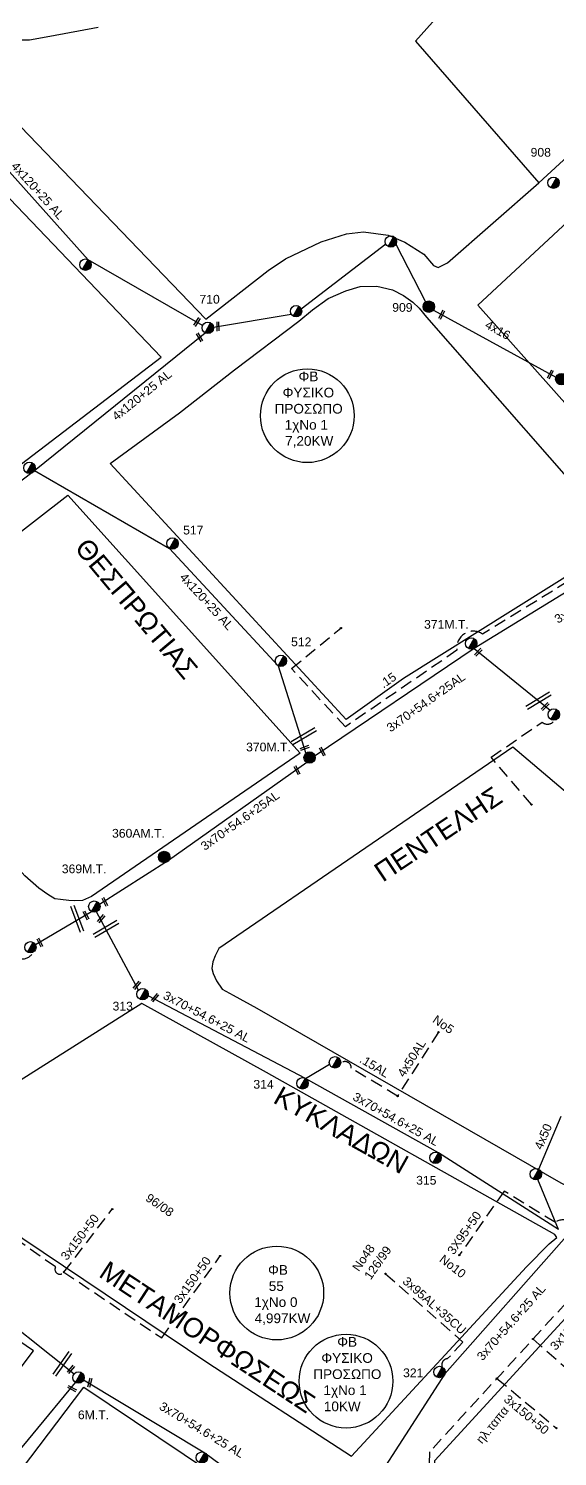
# Model space of a CAD drawing. Header units: millimetres. Extents: x 1020 to 3238, y 796 to 1818.
# Drawn here: x 2356.1 to 2465.3, y 1041.2 to 1335.8 of the extents above; entities that cross this region are included whole.
import ezdxf
from ezdxf.enums import TextEntityAlignment as Align

# ---------------------------------------------------------------- set-up
doc = ezdxf.new("R2010")
doc.units = ezdxf.units.MM
doc.linetypes.add('DASHED', pattern=[19.05, 12.7, -6.35])
for name, color, linetype, lineweight in [('.15', 7, 'Continuous', 30), ('.15AL', 7, 'DASHED', 30), ('3x150+50', 7, 'Continuous', 30), ('3x150+50 XLPE', 7, 'SYN_LINE', 30), ('3x70+54.6+25 AL', 7, 'SYN_LINE', 30), ('3X95+50', 7, 'Continuous', 30), ('3x95AL+35CU', 7, 'Continuous', 30), ('4x120+25 AL', 7, 'SYN_LINE', 30), ('4x16', 7, 'Continuous', 30), ('4x50', 7, 'Continuous', 30), ('4x50AL', 7, 'Continuous', 30), ('Υπόβαθρο ΔΕΗ', 7, 'Continuous', 30)]:
    doc.layers.add(name, color=color, linetype=linetype, lineweight=lineweight)
for name, color, linetype in [('text οδών', 7, 'Continuous'), ('text_kalodion', 7, 'Continuous'), ('Άγνωστα', 7, 'Continuous'), ('ΑΓΝΩΣΤΟ ΥΠΟΓΕΙΟ ΚΑΛΩΔΙΟ', 7, 'DASHED'), ('Καλώδια ΧΤ   3x150AL+50XLPE', 7, 'DASHED'), ('Μηχανική τομή', 7, 'Continuous'), ('Στύλος Ξύλινος', 7, 'Continuous'), ('Στύλος Ξύλινος @ 1', 7, 'Continuous'), ('Στύλος ΦΜ', 7, 'Continuous'), ('Στύλος ΦΜ @ 1', 7, 'Continuous'), ('Συνδέσεις', 7, 'Continuous'), ('Τομή', 7, 'Continuous')]:
    doc.layers.add(name, color=color, linetype=linetype)
doc.styles.get("Standard").update_dxf_attribs({"font": 'arial.ttf'})
doc.linetypes.add('PRANES_1r', pattern='A,0.5,[137,SPECLINE.shx,S=1,R=180,X=0,Y=0],0.5', length=1)
doc.linetypes.add('SYN_LINE', pattern='A,0.5,-0.0001,["/\\/\\/\\/",Standard,S=0.1,R=0,X=0,Y=-0.05],-0.25', length=0.7501)

# ---------------------------------------------------------------- blocks, each defined once
blk = doc.blocks.new('ΥΠΑΡΧΩΝ ΤΣΙΜΕΝΤΕΝΙΟΣ ΣΤΥΛΟΣ')
at = {"layer": 'Στύλος ΦΜ'}
blk.add_hatch(color=7, dxfattribs=at).paths.add_polyline_path([(-1.29, -2.28, 0.574793), (2.62, 0, 0.268822), (1.3, 2.27)])
at = {"layer": 'Στύλος ΦΜ', "color": 7}
blk.add_line((-1.29, -2.28), (1.3, 2.27), dxfattribs=at)
blk.add_circle((0, 0), 2.62, dxfattribs=at)
at = {"layer": 'Στύλος ΦΜ', "flags": 4}
for tag, p in [('ΤΥΠΟΣ', (-4.91, 3.03)), ('ΑΡΙΘΜΟΣ', (-4.68, 8.05))]:
    blk.add_attdef(tag, p, '', height=4, dxfattribs=at)
blk = doc.blocks.new('ΥΠΑΡΧΩΝ ΞΥΛΙΝΟΣ ΣΤΥΛΟΣ')
at = {"layer": 'Στύλος Ξύλινος'}
h = blk.add_hatch(color=7, dxfattribs=at)
h.paths.add_polyline_path([(-2.62, 0, 0.270008), (-1.29, -2.28), (1.3, 2.27, 0.576266)])
h.paths.add_polyline_path([(-1.29, -2.28, 0.574793), (2.62, 0, 0.268822), (1.3, 2.27)])
at = {"layer": 'Στύλος Ξύλινος', "color": 7}
blk.add_line((-1.29, -2.28), (1.3, 2.27), dxfattribs=at)
blk.add_circle((0, 0), 2.62, dxfattribs=at)
at = {"layer": 'Στύλος Ξύλινος', "flags": 4}
for tag, p in [('ΑΡΙΘΜΟΣ', (-4.91, 8.6)), ('ΤΥΠΟΣ', (-4.85, 3.39))]:
    blk.add_attdef(tag, p, '', height=4, dxfattribs=at)
blk = doc.blocks.new('_ΣΥΝΔΕΣΗ')
at = {"layer": 'Συνδέσεις', "linetype": 'SYN_LINE', "ltscale": 40}
blk.add_hatch(color=256, dxfattribs=at).paths.add_polyline_path([(0.5, 0, 1), (-0.5, 0, 1)])
at = {"layer": 'Συνδέσεις'}
blk.add_circle((0, 0), 0.5, dxfattribs=at)
blk = doc.blocks.new('ΤΟΜΗ')
at = {"layer": 'Τομή', "ltscale": 40}
for p, q in [((-5.7, 0), (17.1, 0)), ((-5.7, -2.8), (17.1, -2.8))]:
    blk.add_line(p, q, dxfattribs=at)
blk = doc.blocks.new('ΜΗΧΑΝΙΚΗ ΤΟΜΗ')
at = {"layer": 'Μηχανική τομή', "ltscale": 40}
for p, q in [((-1.9, 0.8), (5.7, 0.8)), ((-1.9, -0.8), (5.7, -0.8))]:
    blk.add_line(p, q, dxfattribs=at)
blk = doc.blocks.new('A$C01BB34F8')
at = {"layer": 'Άγνωστα', "color": 7}
note = blk.add_mtext_dynamic_manual_height_columns('ηλ.ταπα\\P', width=1.8, gutter_width=12.5, heights=[0.0453, 0], dxfattribs=dict(at, insert=(0.37, 2.43), char_height=1.8, attachment_point=1, rotation=2.4309))
for column, words in zip(note.columns.linked_columns, ['\\P']):
    column.text = words

msp = doc.modelspace()

# ---------------------------------------------------------------- linework, layer by layer
at = {"layer": '.15', "color": 27, "linetype": 'DASHED', "lineweight": -3, "ltscale": 0.2}
msp.add_lwpolyline([(2491.13, 1234.08, -0.912053), (2483.71, 1231.73), (2449.84, 1210.85, 0.654996), (2444.55, 1207.51), (2421.52, 1191.72), (2410.4, 1203.71), (2420.6, 1212.08)], format="xyb", dxfattribs=at)
at = {"layer": '.15AL', "color": 151, "linetype": 'DASHED', "lineweight": -3, "ltscale": 0.2}
msp.add_lwpolyline([(2432.3, 1115.51), (2422.73, 1121.26, 0.704474), (2420.53, 1122.23, 115.275284)], format="xyb", dxfattribs=at)
at = {"lineweight": -3, "ltscale": 0.2}
for centre in [(2413.66, 1255.9), (2407.37, 1074.87), (2421.65, 1056.69)]:
    msp.add_circle(centre, 9.67, dxfattribs=at)
at = {"layer": '3x150+50', "color": 133, "linetype": 'DASHED', "lineweight": -3, "ltscale": 0.2}
msp.add_lwpolyline([(2363.39, 1079.21), (2383.61, 1065.61), (2395.69, 1082.52)], dxfattribs=at)
at = {"layer": '3x150+50', "color": 151, "linetype": 'DASHED', "lineweight": -3, "ltscale": 0.2}
for points in [[(2460.25, 1065.37), (2472.25, 1054.89)], [(2452.8, 1057.26), (2465.11, 1046.98)]]:
    msp.add_lwpolyline(points, dxfattribs=at)
at = {"layer": '3x150+50 XLPE', "color": 1, "linetype": 'DASHED', "lineweight": -3, "ltscale": 0.2}
msp.add_lwpolyline([(2273.84, 1103.5), (2279.96, 1093.61), (2301.13, 1106.69), (2299.48, 1108.25), (2303.53, 1110.78, 0.477914), (2310.71, 1115.77), (2330.7, 1127.94, 0.300005), (2335.32, 1130.9), (2354.53, 1143.84, 0.32599), (2357.06, 1145.18)], format="xyb", dxfattribs=at)
at = {"layer": '3x150+50 XLPE', "color": 151, "linetype": 'DASHED', "lineweight": -3, "ltscale": 0.2}
msp.add_lwpolyline([(2577.71, 1047.21, 1.127433), (2577.9, 1054.27), (2495.23, 1103.1, 0.827659), (2490.26, 1098.09), (2438.88, 1042.08), (2438.63, 1033.29)], format="xyb", dxfattribs=at)
at = {"layer": '3x70+54.6+25 AL', "color": 27, "linetype": 'SYN_LINE', "lineweight": -3, "ltscale": 20}
for points in [[(2487.01, 1231.76), (2448.11, 1207.88), (2415.26, 1185.73)], [(2413.56, 1184.34), (2385.03, 1164.1), (2370.8, 1155.05)]]:
    msp.add_lwpolyline(points, dxfattribs=at)
at = {"layer": '3x70+54.6+25 AL', "color": 1, "linetype": 'SYN_LINE', "lineweight": -3, "ltscale": 15}
msp.add_lwpolyline([(2357.55, 1146.79), (2369.12, 1153.58)], dxfattribs=at)
at = {"layer": '3x70+54.6+25 AL', "color": 151, "linetype": 'SYN_LINE', "lineweight": -3, "ltscale": 20}
for points in [[(2378.81, 1137.35), (2370.15, 1153.52)], [(2465.49, 1087.95), (2440.72, 1103.81), (2413.27, 1119.17), (2380.8, 1136.22)]]:
    msp.add_lwpolyline(points, dxfattribs=at)
at = {"layer": '3x70+54.6+25 AL', "color": 151, "linetype": 'SYN_LINE', "lineweight": -3, "ltscale": 5}
msp.add_lwpolyline([(2413.27, 1119.17), (2418.26, 1122.09)], dxfattribs=at)
at = {"layer": '3x70+54.6+25 AL', "color": 173, "linetype": 'SYN_LINE', "lineweight": -3, "ltscale": 20}
msp.add_lwpolyline([(2484.27, 1106.41), (2467.73, 1087.24), (2442.03, 1058.17), (2419.71, 1023.56)], dxfattribs=at)
at = {"layer": '3x70+54.6+25 AL', "color": 151, "linetype": 'SYN_LINE', "lineweight": -3, "ltscale": 10}
msp.add_lwpolyline([(2465.49, 1087.95), (2461.26, 1098.31)], dxfattribs=at)
at = {"layer": '3x70+54.6+25 AL', "color": 62, "linetype": 'SYN_LINE', "lineweight": -3, "ltscale": 20}
msp.add_lwpolyline([(2313.3, 1095.23), (2346.13, 1073.61), (2365.57, 1058.22)], dxfattribs=at)
at = {"layer": '3x70+54.6+25 AL', "color": 30, "linetype": 'SYN_LINE', "lineweight": -3, "ltscale": 20}
msp.add_lwpolyline([(2367.5, 1056.94), (2392.5, 1041.93), (2418.06, 1023.04)], dxfattribs=at)
at = {"layer": '3X95+50', "color": 151, "linetype": 'DASHED', "lineweight": -3, "ltscale": 0.2}
msp.add_lwpolyline([(2478.27, 1085.02), (2476.2, 1086.66), (2472.99, 1083.45), (2468.33, 1086.32, 0.848775), (2464.86, 1089.44), (2454.32, 1095.9), (2445.03, 1082.7)], format="xyb", dxfattribs=at)
at = {"layer": '3x95AL+35CU', "color": 173, "linetype": 'DASHED', "lineweight": -3, "ltscale": 0.2}
msp.add_lwpolyline([(2429.8, 1078.85), (2445.77, 1064.75), (2442.63, 1061.33, 0.512183), (2441.51, 1059.59, 118.478308)], format="xyb", dxfattribs=at)
at = {"layer": '4x120+25 AL', "color": 151, "linetype": 'SYN_LINE', "lineweight": -3, "ltscale": 20}
for points in [[(2392.06, 1274.53), (2368.46, 1288.09), (2335.79, 1324.47)], [(2412.4, 1277.97), (2429.85, 1291.37)], [(2431.95, 1291.29), (2438.09, 1279.39)], [(2394.3, 1274.16), (2410.32, 1276.87)], [(2304.54, 1205.93), (2332.78, 1226.13), (2357.35, 1244.58), (2392.55, 1273.01)]]:
    msp.add_lwpolyline(points, dxfattribs=at)
at = {"layer": '4x120+25 AL', "color": 5, "linetype": 'SYN_LINE', "lineweight": -3, "ltscale": 20}
msp.add_lwpolyline([(2357.35, 1244.58), (2385.25, 1228.52), (2407.64, 1204.3), (2413.33, 1186.22)], dxfattribs=at)
at = {"layer": '4x120+25 AL', "color": 27, "linetype": 'SYN_LINE', "lineweight": -3, "ltscale": 20}
msp.add_lwpolyline([(2448.12, 1207.89), (2463.8, 1195.15)], dxfattribs=at)
at = {"layer": '4x16', "color": 151, "linetype": 'SYN_LINE', "lineweight": -3, "ltscale": 20}
msp.add_lwpolyline([(2439.69, 1277.71), (2464.96, 1263.83)], dxfattribs=at)
at = {"layer": '4x50', "color": 151, "linetype": 'SYN_LINE', "lineweight": -3, "ltscale": 10}
msp.add_lwpolyline([(2461.44, 1100.43), (2466.06, 1111.35)], dxfattribs=at)
at = {"layer": '4x50AL', "color": 151, "linetype": 'DASHED', "lineweight": -3, "ltscale": 0.2}
msp.add_lwpolyline([(2440.73, 1128.68), (2432.3, 1115.51)], dxfattribs=at)
at = {"layer": '4x50AL', "color": 30, "linetype": 'Continuous', "lineweight": -3, "ltscale": 0.2}
msp.add_lwpolyline([(2302.09, 971.63), (2317.86, 995.17), (2331.94, 1013.35), (2348.26, 1035.23), (2365.85, 1056.4)], dxfattribs=at)
at = {"layer": 'ΑΓΝΩΣΤΟ ΥΠΟΓΕΙΟ ΚΑΛΩΔΙΟ', "color": 173, "linetype": 'DASHED', "lineweight": -3, "ltscale": 0.2}
msp.add_lwpolyline([(2459.94, 1175.66), (2451.61, 1185.45), (2462.11, 1192.68, 0.463428), (2464.72, 1193.08, -16.551792)], format="xyb", dxfattribs=at)
at = {"layer": 'Καλώδια ΧΤ   3x150AL+50XLPE', "color": 133, "linetype": 'DASHED', "lineweight": -3, "ltscale": 0.2}
msp.add_lwpolyline([(2328.42, 1103.71), (2361.73, 1080.3, 0.967997), (2363.42, 1079.18), (2373.4, 1092.17)], format="xyb", dxfattribs=at)
at = {"layer": 'Υπόβαθρο ΔΕΗ', "color": 7, "lineweight": -3}
for points in [[(2704.72, 1431.36), (2679.56, 1412.68), (2630.4, 1458.12), (2601.98, 1431.56), (2583.05, 1450.4), (2509.21, 1386.16), (2465.3, 1357.74), (2448.24, 1346.92), (2435.98, 1333.17), (2461.44, 1303.98), (2470.84, 1312.58), (2490.67, 1329.71), (2508.75, 1345.55), (2515.87, 1352.35), (2526.84, 1361.53), (2533.39, 1367.36), (2547.83, 1380.94), (2547.83, 1380.94), (2569.09, 1400.78), (2601.98, 1431.56)], [(2354.45, 1315.55), (2392.73, 1275.86), (2405.58, 1285.84), (2409.18, 1288.29), (2416.54, 1291.78), (2421.78, 1293.4), (2425.27, 1293.82), (2430.34, 1293.14), (2433.78, 1291.73), (2437.72, 1289.22), (2439.7, 1286.88), (2440.64, 1286.51), (2442.63, 1287.45), (2461.44, 1303.98)]]:
    msp.add_lwpolyline(points, dxfattribs=at)
at = {"layer": 'Υπόβαθρο ΔΕΗ', "linetype": 'PRANES_1r', "lineweight": -3, "ltscale": 0.2}
msp.add_lwpolyline([(2370.52, 1336.02), (2360.53, 1334.18), (2356.3, 1333.4), (2349.2, 1333.42)], dxfattribs=at)
at = {"layer": 'Υπόβαθρο ΔΕΗ', "color": 7, "lineweight": -3}
for points in [[(2383.48, 1268), (2352.26, 1300.64), (2347.47, 1305.09), (2346.04, 1306.72), (2344.26, 1307.64), (2341.6, 1309.16), (2338.99, 1309.99), (2334.58, 1309.89), (2330.31, 1308.75), (2325.28, 1306.81), (2319.06, 1304.4), (2314.6, 1302.77), (2301.15, 1298.62), (2282.29, 1294.65), (2269.57, 1293.01), (2260.12, 1291.88), (2248.76, 1291.14), (2236.99, 1290.05), (2226.84, 1289.44), (2220.59, 1280.45), (2310.37, 1212.2)], [(2487.51, 1235.3), (2448.88, 1278.69), (2467.4, 1295.92), (2467.99, 1295.89), (2468.57, 1295.64), (2469.26, 1295.1), (2470.35, 1293.87), (2507.33, 1252.51)], [(2478.78, 1230.04), (2433.51, 1201.67), (2421.65, 1193.19), (2372.98, 1246.04), (2387.31, 1256.49), (2398.67, 1265.35), (2411.94, 1275.42), (2414.72, 1277.76), (2417.98, 1280.12), (2421.59, 1281.68), (2424.55, 1282.56), (2427.98, 1282.66), (2431.24, 1281.91), (2433.52, 1280.69), (2435.46, 1279.34), (2436.76, 1278.07), (2438.29, 1276.22)], [(2364.21, 1239.52), (2412.18, 1186.27), (2369.15, 1156.69), (2367.28, 1155.9), (2365.58, 1155.79), (2364.44, 1155.9), (2362.71, 1156.07), (2361.56, 1156.21), (2360.11, 1157.14), (2358.24, 1158.39), (2355.37, 1160.98), (2317.64, 1203.37)], [(2512.57, 1139.61), (2456.08, 1187.53), (2395.43, 1145.96), (2394.66, 1144.47), (2394.19, 1143.19), (2393.97, 1141.87), (2394.23, 1140.8), (2394.91, 1139.26), (2396.07, 1137.6), (2398.37, 1136.32), (2403.28, 1133.68), (2466.02, 1097.59), (2472.01, 1094.69)], [(2379.48, 1134.62), (2329.98, 1103.29), (2346.27, 1091.92), (2393.1, 1060.44), (2422.8, 1041.21), (2458.92, 1080.27), (2463.56, 1085.02), (2465.19, 1086.3), (2464.78, 1086.94), (2405.26, 1120.37)], [(2493.75, 1098.86), (2575.23, 1050.86), (2517.37, 978.45), (2472.59, 1007.7), (2476.89, 1013.92), (2466.23, 1020.8), (2461.45, 1014.75), (2440.52, 1029.51), (2439.96, 1040.31)], [(2357.13, 1062.96), (2311.64, 1093.99), (2248.45, 1053.93), (2258.4, 1031.97), (2253.05, 1023.9), (2301.88, 989.6)], [(2408.95, 1027.64), (2351.92, 954.65), (2312.35, 982.69), (2367.52, 1055.48)]]:
    msp.add_lwpolyline(points, close=True, dxfattribs=at)

# ---------------------------------------------------------------- block references
at = {"layer": '4x50', "color": 5, "linetype": 'Continuous', "lineweight": -3, "ltscale": 0.2, "rotation": 48.62494015408046}
msp.add_blockref('A$C01BB34F8', (2440.91, 1031.75), dxfattribs=at)
at = {"layer": 'Μηχανική τομή', "lineweight": -3}
for p, xscale, yscale, zscale, rotation in [((2391.1, 1275.65), 0.2499999999999676, 0.2499999999999676, 0.2499999999999676, 237.1854850711861), ((2441.57, 1277.14), 0.2499999999999675, 0.2499999999999675, 0.2499999999999675, 241.7218051689829), ((2391.13, 1272.5), 0.2499999999999676, 0.2499999999999676, 0.2499999999999676, 300.7766191402778), ((2395.17, 1274.81), 0.2499999999999676, 0.2499999999999676, 0.2499999999999676, 270.3360046048859), ((2464.02, 1264.81), 0.2499999999999675, 0.2499999999999675, 0.2499999999999675, 241.7218051689829), ((2449.3, 1207.43), 0.2499999999999677, 0.2499999999999677, 0.2499999999999677, 224.4586911181066), ((2463.08, 1196.24), 0.2499999999999677, 0.2499999999999677, 0.2499999999999677, 224.4586911181066), ((2413.51, 1187.49), 0.2499999999999676, 0.2499999999999676, 0.2499999999999676, 200.3038963459333), ((2416.51, 1187.05), 0.2499999999999676, 0.2499999999999676, 0.2499999999999676, 296.9994290486534), ((2411.29, 1183.21), 0.2499999999999676, 0.2499999999999676, 0.2499999999999676, 296.9994290486534), ((2371.62, 1156.05), 0.2499999999999676, 0.2499999999999676, 0.2499999999999676, 296.9994290486534), ((2367.73, 1153.24), 0.2499999999999676, 0.2499999999999676, 0.2499999999999676, 296.9994290486534), ((2371.39, 1152.5), 0.2499999999999676, 0.2499999999999676, 0.2499999999999676, 230.0353794467205), ((2358.21, 1147.65), 0.2499999999999676, 0.2499999999999676, 0.2499999999999676, 296.9994290486534), ((2378.75, 1138.76), 0.2499999999999676, 0.2499999999999676, 0.2499999999999676, 230.0353794467205), ((2382.49, 1136.19), 0.2499999999999676, 0.2499999999999676, 0.2499999999999676, 230.0353794467205), ((2364.61, 1058.76), 0.2499999999999677, 0.2499999999999677, 0.2499999999999677, 51.11134208028866), ((2365.57, 1054.9), 0.2499999999999677, 0.2499999999999677, 0.2499999999999677, 152.5912930133783), ((2368.7, 1055.96), 0.2499999999999677, 0.2499999999999677, 0.2499999999999677, 76.29564650669452)]:
    msp.add_blockref('ΜΗΧΑΝΙΚΗ ΤΟΜΗ', p, dxfattribs=dict(at, xscale=xscale, yscale=yscale, zscale=zscale, rotation=rotation))
at = {"layer": 'Στύλος Ξύλινος @ 1', "lineweight": -3, "ltscale": 40}
ref = msp.add_blockref('ΥΠΑΡΧΩΝ ΞΥΛΙΝΟΣ ΣΤΥΛΟΣ', (2438.73, 1278.4), dxfattribs=dict(at, xscale=0.4499999999998517, yscale=0.4499999999998517, zscale=0.4499999999998517))
ref.add_attrib('ΤΥΠΟΣ', '909', (2431.19, 1277.35), dxfattribs={"layer": 'Στύλος Ξύλινος', "height": 1.8, "flags": 4})
at = {"layer": 'Στύλος Ξύλινος @ 1', "lineweight": -3, "ltscale": 40, "xscale": 0.4499999999998181, "yscale": 0.4499999999998181, "zscale": 0.4499999999998181}
msp.add_blockref('ΥΠΑΡΧΩΝ ΞΥΛΙΝΟΣ ΣΤΥΛΟΣ', (2466.08, 1263.46), dxfattribs=at)
at = {"layer": 'Στύλος Ξύλινος @ 1', "lineweight": -3, "ltscale": 40}
ref = msp.add_blockref('ΥΠΑΡΧΩΝ ΞΥΛΙΝΟΣ ΣΤΥΛΟΣ', (2414.14, 1185.36), dxfattribs=dict(at, xscale=0.4499999999997897, yscale=0.4499999999997897, zscale=0.4499999999997897))
ref.add_attrib('ΤΥΠΟΣ', '370M.T.', (2401.03, 1186.64), dxfattribs={"layer": 'Στύλος Ξύλινος', "height": 1.8, "flags": 4})
ref = msp.add_blockref('ΥΠΑΡΧΩΝ ΞΥΛΙΝΟΣ ΣΤΥΛΟΣ', (2384.11, 1164.84), dxfattribs=dict(at, xscale=0.4499999999997897, yscale=0.4499999999997897, zscale=0.4499999999997897))
ref.add_attrib('ΤΥΠΟΣ', '360AM.T.', (2373.36, 1168.84), dxfattribs={"layer": 'Στύλος Ξύλινος', "height": 1.8, "flags": 4})
at = {"layer": 'Στύλος ΦΜ @ 1', "lineweight": -3, "ltscale": 40}
ref = msp.add_blockref('ΥΠΑΡΧΩΝ ΤΣΙΜΕΝΤΕΝΙΟΣ ΣΤΥΛΟΣ', (2464.48, 1303.98), dxfattribs=dict(at, xscale=0.4499999999997661, yscale=0.4499999999997661, zscale=0.4499999999997661))
ref.add_attrib('ΤΥΠΟΣ', '908', (2459.75, 1309.36), dxfattribs={"layer": 'Στύλος ΦΜ', "height": 1.8, "flags": 4})
for p, xscale, yscale, zscale in [((2430.92, 1291.86), 0.4499999999997661, 0.4499999999997661, 0.4499999999997661), ((2367.87, 1287.07), 0.4499999999997661, 0.4499999999997661, 0.4499999999997661), ((2411.34, 1277.46), 0.4499999999997661, 0.4499999999997661, 0.4499999999997661), ((2419.38, 1122.47), 0.4499999999997743, 0.4499999999997743, 0.4499999999997743), ((2460.85, 1099.41), 0.4499999999997743, 0.4499999999997743, 0.4499999999997743)]:
    msp.add_blockref('ΥΠΑΡΧΩΝ ΤΣΙΜΕΝΤΕΝΙΟΣ ΣΤΥΛΟΣ', p, dxfattribs=dict(at, xscale=xscale, yscale=yscale, zscale=zscale))
ref = msp.add_blockref('ΥΠΑΡΧΩΝ ΤΣΙΜΕΝΤΕΝΙΟΣ ΣΤΥΛΟΣ', (2393.13, 1274.03), dxfattribs=dict(at, xscale=0.4499999999997661, yscale=0.4499999999997661, zscale=0.4499999999997661))
ref.add_attrib('ΤΥΠΟΣ', '710', (2391.4, 1279.04), dxfattribs={"layer": 'Στύλος ΦΜ', "height": 1.8, "flags": 4})
ref = msp.add_blockref('ΥΠΑΡΧΩΝ ΤΣΙΜΕΝΤΕΝΙΟΣ ΣΤΥΛΟΣ', (2356.32, 1245.16), dxfattribs=dict(at, xscale=0.4499999999997661, yscale=0.4499999999997661, zscale=0.4499999999997661))
ref.add_attrib('ΤΥΠΟΣ', '709', (2350.42, 1248.66), dxfattribs={"layer": 'Στύλος ΦΜ', "height": 1.8, "flags": 4})
ref = msp.add_blockref('ΥΠΑΡΧΩΝ ΤΣΙΜΕΝΤΕΝΙΟΣ ΣΤΥΛΟΣ', (2385.83, 1229.54), dxfattribs=dict(at, xscale=0.4499999999997561, yscale=0.4499999999997561, zscale=0.4499999999997561))
ref.add_attrib('ΤΥΠΟΣ', '517', (2388.03, 1231.4), dxfattribs={"layer": 'Στύλος ΦΜ', "height": 1.8, "flags": 4})
ref = msp.add_blockref('ΥΠΑΡΧΩΝ ΤΣΙΜΕΝΤΕΝΙΟΣ ΣΤΥΛΟΣ', (2447.5, 1208.89), dxfattribs=dict(at, xscale=0.4499999999998072, yscale=0.4499999999998072, zscale=0.4499999999998072))
ref.add_attrib('ΤΥΠΟΣ', '371M.T.', (2437.76, 1211.95), dxfattribs={"layer": 'Στύλος ΦΜ', "height": 1.8, "flags": 4})
ref = msp.add_blockref('ΥΠΑΡΧΩΝ ΤΣΙΜΕΝΤΕΝΙΟΣ ΣΤΥΛΟΣ', (2408.22, 1205.33), dxfattribs=dict(at, xscale=0.4499999999997596, yscale=0.4499999999997596, zscale=0.4499999999997596))
ref.add_attrib('ΤΥΠΟΣ', '512', (2410.31, 1208.34), dxfattribs={"layer": 'Στύλος ΦΜ', "height": 1.8, "flags": 4})
ref = msp.add_blockref('ΥΠΑΡΧΩΝ ΤΣΙΜΕΝΤΕΝΙΟΣ ΣΤΥΛΟΣ', (2464.54, 1194.24), dxfattribs=dict(at, xscale=0.4499999999997832, yscale=0.4499999999997832, zscale=0.4499999999997832))
ref.add_attrib('ΤΥΠΟΣ', '789', (2469.55, 1194.41), dxfattribs={"layer": 'Στύλος ΦΜ', "height": 1.8, "flags": 4})
ref = msp.add_blockref('ΥΠΑΡΧΩΝ ΤΣΙΜΕΝΤΕΝΙΟΣ ΣΤΥΛΟΣ', (2369.7, 1154.61), dxfattribs=dict(at, xscale=0.4499999999997967, yscale=0.4499999999997967, zscale=0.4499999999997967))
ref.add_attrib('ΤΥΠΟΣ', '369M.T.', (2362.99, 1161.5), dxfattribs={"layer": 'Στύλος ΦΜ', "height": 1.8, "flags": 4})
ref = msp.add_blockref('ΥΠΑΡΧΩΝ ΤΣΙΜΕΝΤΕΝΙΟΣ ΣΤΥΛΟΣ', (2356.51, 1146.22), dxfattribs=dict(at, xscale=0.4499999999997967, yscale=0.4499999999997967, zscale=0.4499999999997967))
ref.add_attrib('ΤΥΠΟΣ', '368A', (2346.29, 1145.89), dxfattribs={"layer": 'Στύλος ΦΜ', "height": 1.8, "flags": 4})
ref = msp.add_blockref('ΥΠΑΡΧΩΝ ΤΣΙΜΕΝΤΕΝΙΟΣ ΣΤΥΛΟΣ', (2379.66, 1136.54), dxfattribs=dict(at, xscale=0.4499999999997743, yscale=0.4499999999997743, zscale=0.4499999999997743))
ref.add_attrib('ΤΥΠΟΣ', '313', (2373.47, 1133.17), dxfattribs={"layer": 'Στύλος ΦΜ', "height": 1.8, "flags": 4})
ref = msp.add_blockref('ΥΠΑΡΧΩΝ ΤΣΙΜΕΝΤΕΝΙΟΣ ΣΤΥΛΟΣ', (2412.68, 1118.14), dxfattribs=dict(at, xscale=0.4499999999997743, yscale=0.4499999999997743, zscale=0.4499999999997743))
ref.add_attrib('ΤΥΠΟΣ', '314', (2402.53, 1117.04), dxfattribs={"layer": 'Στύλος ΦΜ', "height": 1.8, "flags": 4})
ref = msp.add_blockref('ΥΠΑΡΧΩΝ ΤΣΙΜΕΝΤΕΝΙΟΣ ΣΤΥΛΟΣ', (2440.13, 1102.79), dxfattribs=dict(at, xscale=0.4499999999997743, yscale=0.4499999999997743, zscale=0.4499999999997743))
ref.add_attrib('ΤΥΠΟΣ', '315', (2436.13, 1097.24), dxfattribs={"layer": 'Στύλος ΦΜ', "height": 1.8, "flags": 4})
ref = msp.add_blockref('ΥΠΑΡΧΩΝ ΤΣΙΜΕΝΤΕΝΙΟΣ ΣΤΥΛΟΣ', (2366.43, 1057.43), dxfattribs=dict(at, xscale=0.4499999999998616, yscale=0.4499999999998616, zscale=0.4499999999998616))
ref.add_attrib('ΤΥΠΟΣ', '6M.T.', (2366.32, 1048.84), dxfattribs={"layer": 'Στύλος ΦΜ', "height": 1.8, "flags": 4})
ref = msp.add_blockref('ΥΠΑΡΧΩΝ ΤΣΙΜΕΝΤΕΝΙΟΣ ΣΤΥΛΟΣ', (2440.93, 1058.57), dxfattribs=dict(at, xscale=0.4499999999997743, yscale=0.4499999999997743, zscale=0.4499999999997743))
ref.add_attrib('ΤΥΠΟΣ', '321', (2433.43, 1057.51), dxfattribs={"layer": 'Στύλος ΦΜ', "height": 1.8, "flags": 4})
ref = msp.add_blockref('ΥΠΑΡΧΩΝ ΤΣΙΜΕΝΤΕΝΙΟΣ ΣΤΥΛΟΣ', (2391.91, 1040.91), dxfattribs=dict(at, xscale=0.4499999999998616, yscale=0.4499999999998616, zscale=0.4499999999998616))
ref.add_attrib('ΤΥΠΟΣ', '5M.T.', (2384.85, 1036.59), dxfattribs={"layer": 'Στύλος ΦΜ', "height": 1.8, "flags": 4})
at = {"layer": 'Συνδέσεις', "lineweight": -3, "xscale": 0.25, "yscale": 0.25, "zscale": 0.25}
for p in [(2420.6, 1212.08), (2459.95, 1175.66), (2440.73, 1128.68), (2432.3, 1115.51), (2373.41, 1092.17), (2395.69, 1082.52), (2445.03, 1082.7), (2363.42, 1079.18), (2429.8, 1078.85), (2460.25, 1065.38), (2452.8, 1057.26), (2465.11, 1046.98)]:
    msp.add_blockref('_ΣΥΝΔΕΣΗ', p, dxfattribs=at)
at = {"layer": 'Τομή', "lineweight": -3}
for p, xscale, yscale, zscale, rotation in [((2459.98, 1196.71), 0.2499999999999995, 0.2499999999999995, 0.2499999999999995, 30.77112531384313), ((2411.56, 1189.39), 0.2499999999999995, 0.2499999999999995, 0.2499999999999995, 30.77112531384313), ((2366.37, 1150.62), 0.2499999999999994, 0.2499999999999994, 0.2499999999999994, 110.2556293338644), ((2370.71, 1149.64), 0.2499999999999995, 0.2499999999999995, 0.2499999999999995, 30.77112531384313), ((2362.04, 1059.31), 0.2499999999999995, 0.2499999999999995, 0.2499999999999995, 54.68626059557639)]:
    msp.add_blockref('ΤΟΜΗ', p, dxfattribs=dict(at, xscale=xscale, yscale=yscale, zscale=zscale, rotation=rotation))

# ---------------------------------------------------------------- texts
at = {"layer": 'text οδών', "lineweight": -3}
for s, rotation, p in [('ΠΕΝΤΕΛΗΣ', 33.8551, (2440.65, 1169.6)), ('ΚΥΚΛΑΔΩΝ', 330.6789, (2420.68, 1108.52)), ('ΜΕΤΑΜΟΡΦΩΣΕΩΣ', 326.5699, (2393.06, 1065.81))]:
    msp.add_text(s, height=4, rotation=rotation, dxfattribs=at).set_placement(p, align=Align.MIDDLE_CENTER)
at = {"layer": 'text οδών', "lineweight": -3, "ltscale": 40, "insert": (2368.53, 1231.06), "char_height": 2, "width": 13.6816, "attachment_point": 1, "rotation": 309.9258}
msp.add_mtext('{\\H2x;ΘEΣΠPΩTIAΣ} ', dxfattribs=at)
at = {"layer": 'text_kalodion', "linetype": 'Continuous', "lineweight": -3, "ltscale": 0.2}
for s, rotation, p in [('4x120+25 AL', 311.9196, (2358.06, 1302.36)), ('4x16', 331.2201, (2452.99, 1273.6)), ('4x120+25 AL', 38.9255, (2379.51, 1260.16)), ('4x120+25 AL', 312.7522, (2392.91, 1217.58)), ('3x70+54.6+25AL', 31.7408, (2473.06, 1218.77)), ('.15', 34.4376, (2430.29, 1201.32)), ('3x70+54.6+25AL', 35.3512, (2438.13, 1196.8)), ('3x70+54.6+25AL', 35.3512, (2399.78, 1172.36)), ('3x70+54.6+25 AL', 332.2898, (2392.92, 1131.89)), ('4x50AL', 57.3856, (2435.18, 1123.34)), ('.15AL', 329.0004, (2427.55, 1121.69)), ('3x70+54.6+25 AL', 330.7765, (2431.96, 1110.77)), ('4x50', 67.0468, (2462.33, 1107.17)), ('3x150+50', 52.4581, (2366.71, 1086.42)), ('3X95+50', 54.8889, (2446.06, 1087.29)), ('3x150+50', 54.4936, (2389.94, 1077.56)), ('3x95AL+35CU', 318.5707, (2439.92, 1072.31)), ('3x70+54.6+25 AL', 48.5265, (2455.73, 1068.81)), ('3x150+50 XLPE', 47.4686, (2470.42, 1070.22)), ('3x70+54.6+25 AL', 329.0189, (2391.9, 1046.65)), ('3x150+50', 320.1323, (2458.9, 1049.81))]:
    msp.add_text(s, height=1.8, rotation=rotation, dxfattribs=at).set_placement(p, align=Align.MIDDLE_CENTER)
at = {"layer": 'Άγνωστα', "color": 7, "lineweight": -3, "char_height": 1.8, "attachment_point": 1}
for s, insert, width, rotation in [('No5', (2440.37, 1132.35), 4.55191440096314e-14, 325.2848), ('96/08', (2381.13, 1095.55), 4.55191440096314e-14, 325.5176), ('No48\\P126/99', (2422.81, 1080.21), 4.551914400963139e-14, 55.1644), ('No10', (2441.86, 1082.94), 4.551914400963139e-14, 322.1487)]:
    msp.add_mtext(s, dxfattribs=dict(at, insert=insert, width=width, rotation=rotation))
at = {"layer": 'Υπόβαθρο ΔΕΗ', "lineweight": -3, "char_height": 2, "width": 17.2548, "attachment_point": 1}
for s, insert in [('{\\W8.64836; }ΦΒ \\P{\\W4.42067; }ΦΥΣΙΚΟ \\P{\\W2.28183; }ΠΡΟΣΩΠΟ', (2405.14, 1265.01)), ('{\\W5.64925; }1χΝο 1\\P{\\W5.75643; }7,20KW', (2404.62, 1255.03)), ('{\\W8.6484; \\P }ΦΒ \\P{\\W4.4207;  }55', (2398.85, 1083.98)), ('{\\W5.64925; }1χΝο 0\\P{\\W5.75643; }4,997KW', (2398.33, 1074)), ('{\\W8.64836; }ΦΒ \\P{\\W4.42067; }ΦΥΣΙΚΟ \\P{\\W2.28183; }ΠΡΟΣΩΠΟ', (2413.13, 1065.8)), ('{\\W5.64925; }1χΝο 1\\P{\\W5.75643; }10KW', (2412.61, 1055.82))]:
    msp.add_mtext(s, dxfattribs=dict(at, insert=insert))

doc.saveas('drawing.dxf')
